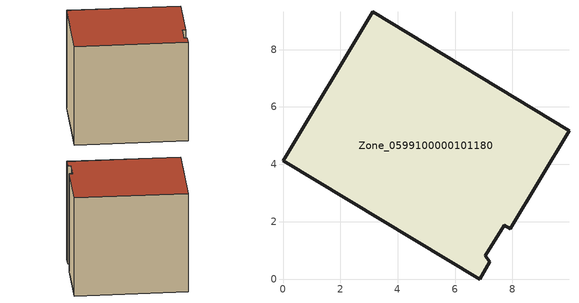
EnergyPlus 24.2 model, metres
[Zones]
Zone_0599100000101180
 floor ground (C_G): 7.05,0.81 7.21,0.6 6.85,0 0,4.12 3.13,9.31 9.97,5.17 7.91,1.76 7.71,1.88 z0
 wall outside (C_F): 7.91,1.76 9.97,5.17 3.13,9.31 0,4.12 6.85,0 7.21,0.6 7.05,0.81 7.71,1.88 7.91,1.76 z0:7.57
 roof outside (C_R): 7.21,0.6 7.05,0.81 7.71,1.88 7.91,1.76 9.97,5.17 3.13,9.31 0,4.12 6.85,0 z7.57
[BUILDING]
Pand.0599100000101180: North Axis=0; Terrain=City; Loads Convergence Tolerance Value=0.04; Temperature Convergence Tolerance Value=0.4; Solar Distribution=FullExterior; Maximum Number of Warmup Days=25; Minimum Number of Warmup Days=1
[Site:Location]
Rotterdam.The.Hague.AP_ZH_NLD Design_Conditions: Latitude=51.96; Longitude=4.45; Time Zone=1; Elevation=-4.5
[SITE:GROUNDTEMPERATURE:BUILDINGSURFACE]
18, 18, 18, 18, 18, 18, 18, 18, 18, 18, 18, 18
[MATERIAL] Thermal Absorptance=0.9; Solar Absorptance=0.7; Visible Absorptance=0.7
Name | Roughness | Thickness | Conductivity | Density | Specific Heat
G.TI.1946-1964 | MediumSmooth | 0.15 | 1 | 540 | 1210
F.TI.1946-1964 | Rough | 0.3 | 0.857143 | 1920 | 840
R.TI.1946-1964 | MediumRough | 0.2 | 0.277778 | 1500 | 1000
[CONSTRUCTION]
C_G: G.TI.1946-1964
C_F: F.TI.1946-1964
C_R: R.TI.1946-1964
[ZONE]
Zone_0599100000101180: Type=1; Multiplier=1; Ceiling Height=Autocalculate; Volume=Autocalculate; Floor Area=autocalculate; Part of Total Floor Area=Yes
[ZONEINFILTRATION:DESIGNFLOWRATE]
Infil_Zone_0599100000101180: Zone or ZoneList or Space or SpaceList=Zone_0599100000101180; Schedule=AlwaysOn; Design Flow Rate Calculation Method=Flow/Area; Flow Rate per Floor Area=0.003; Constant Term Coefficient=1; Temperature Term Coefficient=0; Velocity Term Coefficient=0; Velocity Squared Term Coefficient=0
[HVACTEMPLATE:ZONE:IDEALLOADSAIRSYSTEM]
Zone_0599100000101180: Maximum Heating Supply Air Temperature=50; Minimum Cooling Supply Air Temperature=13; Maximum Heating Supply Air Humidity Ratio=0.0156; Minimum Cooling Supply Air Humidity Ratio=0.0077; Heating Limit=NoLimit; Cooling Limit=NoLimit; Dehumidification Control Type=ConstantSensibleHeatRatio; Cooling Sensible Heat Ratio=0.7; Dehumidification Setpoint=60; Humidification Control Type=None; Humidification Setpoint=30; Outdoor Air Method=None; Outdoor Air Flow Rate per Person=0.00944; Outdoor Air Flow Rate per Zone Floor Area=0; Outdoor Air Flow Rate per Zone=0; Demand Controlled Ventilation Type=None; Outdoor Air Economizer Type=NoEconomizer; Heat Recovery Type=None; Sensible Heat Recovery Effectiveness=0.7; Latent Heat Recovery Effectiveness=0.65
[ZONECONTROL:THERMOSTAT]
ThermostatControl_Zone_0599100000101180: Zone or ZoneList=Zone_0599100000101180; Control Type Schedule=DualSetpointControlType; Control 1=Thermostat_Zone_0599100000101180; Temperature Difference Between Cutout And Setpoint=0
[THERMOSTATSETPOINT:DUALSETPOINT]
Thermostat_Zone_0599100000101180: Heating Setpoint Temperature Schedule=HeatingSetpoint_Zone_0599100000101180; Cooling Setpoint Temperature Schedule=CoolingSetpoint_Zone_0599100000101180
[SCHEDULE:COMPACT]
HeatingSetpoint_Zone_0599100000101180: Through: 12/31, For: AllDays, Until: 24:00, 21
CoolingSetpoint_Zone_0599100000101180: Through: 12/31, For: AllDays, Until: 24:00, 24
DualSetpointControlType: Through: 12/31, For: AllDays, Until: 24:00, 4
AlwaysOn: Through: 12/31, For: AllDays, Until: 24:00, 1
